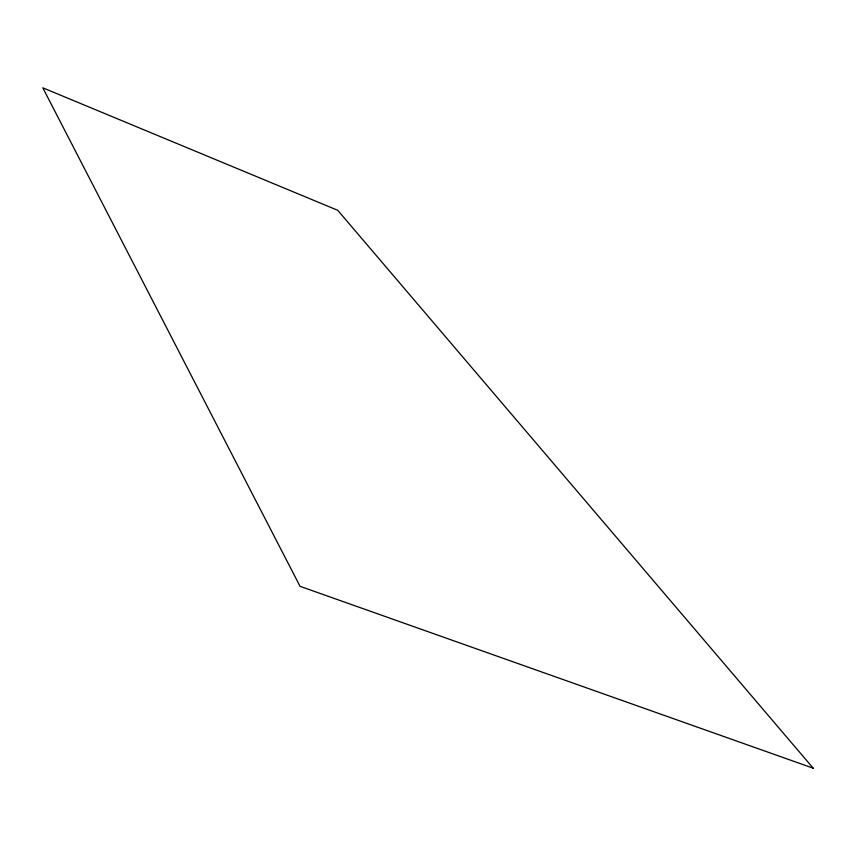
<?xml version="1.0" encoding="UTF-8"?>
<svg xmlns="http://www.w3.org/2000/svg" width="856" height="856" viewBox="0 0 856 856"><rect width="100%" height="100%" fill="white"/><g stroke="black" fill="none" stroke-linecap="round" stroke-linejoin="round"><path stroke-width="1.28" d="M813.2 768.185L300.028 586.317L42.8 87.815L337.745 210.309L813.2 768.185"/></g></svg>
